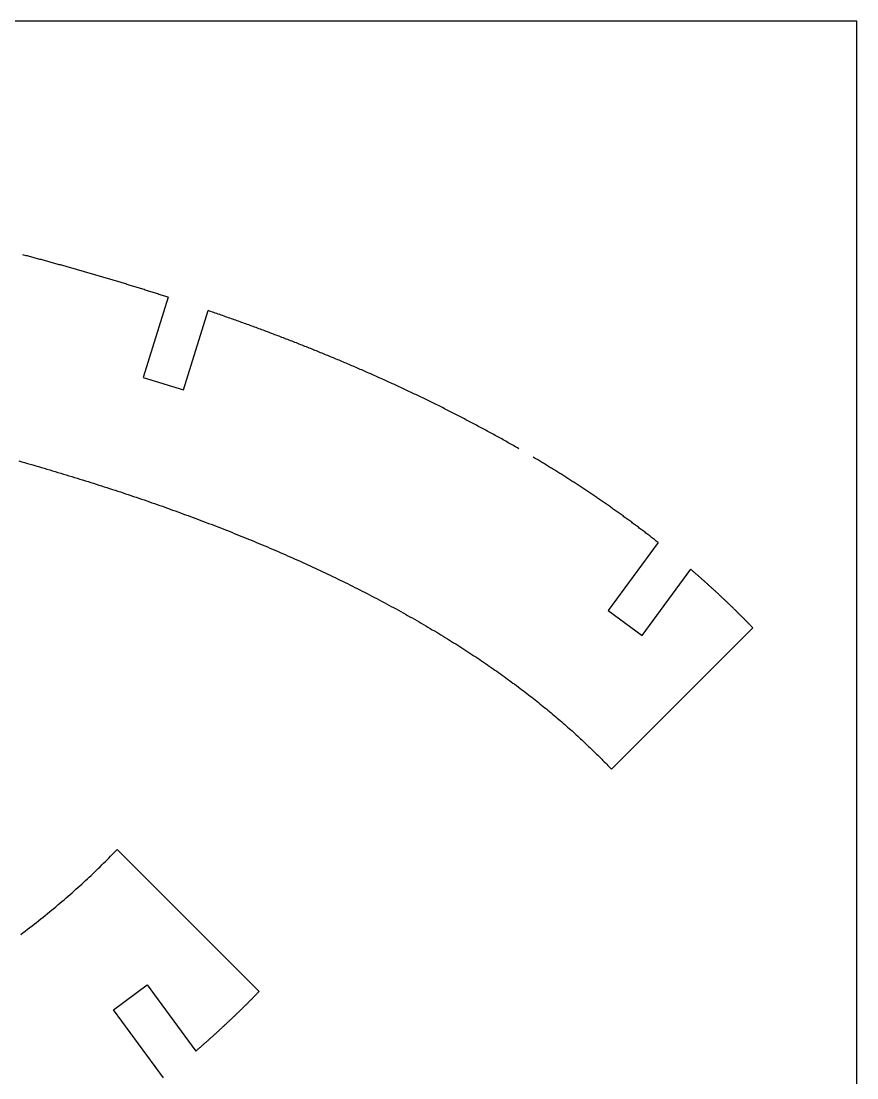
# Model space of a CAD drawing. Extents: x -700 to 200, y -6 to 94.
# Drawn here: x 150.3 to 200, y 30.7 to 93.5 of the extents above; entities that cross this region are included whole.
import ezdxf

# ---------------------------------------------------------------- set-up
doc = ezdxf.new("R2010")
doc.units = 0
doc.layers.get('0').update_dxf_attribs({"linetype": 'CONTINUOUS'})
doc.layers.add('90X10', color=1, linetype='CONTINUOUS')

msp = doc.modelspace()

# ---------------------------------------------------------------- linework, layer by layer
for p, q in [((159.04247, 77.11235), (157.56163, 72.34603)), ((159.9503, 71.60405), (161.41594, 76.32143)), ((157.56163, 72.34603), (159.9503, 71.60405)), ((188.17037, 62.53046), (185.19896, 58.48205)), ((187.21536, 57.00207), (190.10443, 60.93828)), ((185.19896, 58.48205), (187.21536, 57.00207)), ((185.40081, 49.04635), (193.80483, 57.45037)), ((156.02023, 44.28526), (164.45951, 35.84598)), ((155.79196, 34.74642), (157.80837, 36.2264)), ((157.80837, 36.2264), (160.69343, 32.29565)), ((158.76094, 30.70132), (155.79196, 34.74642))]:
    msp.add_line(p, q)
for points in [[(159.042, 77.1124, 0), (158.975, 77.1343, 0), (158.907, 77.1563, 0), (158.839, 77.1782, 0), (158.771, 77.2, 0), (158.703, 77.2218, 0), (158.635, 77.2436, 0), (158.567, 77.2654, 0), (158.499, 77.2871, 0), (158.431, 77.3088, 0), (158.363, 77.3305, 0), (158.295, 77.3521, 0), (158.227, 77.3737, 0), (158.159, 77.3953, 0), (158.091, 77.4168, 0), (158.023, 77.4383, 0), (157.955, 77.4597, 0), (157.887, 77.4812, 0), (157.819, 77.5026, 0), (157.751, 77.5239, 0), (157.683, 77.5452, 0), (157.615, 77.5665, 0), (157.547, 77.5878, 0), (157.479, 77.609, 0), (157.411, 77.6302, 0), (157.343, 77.6514, 0), (157.275, 77.6725, 0), (157.207, 77.6936, 0), (157.139, 77.7146, 0), (157.071, 77.7357, 0), (157.003, 77.7567, 0), (156.935, 77.7776, 0), (156.867, 77.7985, 0), (156.798, 77.8194, 0), (156.73, 77.8403, 0), (156.662, 77.8611, 0), (156.594, 77.8819, 0), (156.526, 77.9027, 0), (156.458, 77.9234, 0), (156.39, 77.9441, 0), (156.322, 77.9648, 0), (156.254, 77.9854, 0), (156.186, 78.006, 0), (156.118, 78.0265, 0), (156.05, 78.0471, 0), (155.982, 78.0676, 0), (155.913, 78.088, 0), (155.845, 78.1085, 0), (155.777, 78.1289, 0), (155.709, 78.1492, 0), (155.641, 78.1696, 0), (155.573, 78.1899, 0), (155.505, 78.2101, 0), (155.437, 78.2304, 0), (155.369, 78.2506, 0), (155.301, 78.2708, 0), (155.233, 78.2909, 0), (155.164, 78.311, 0), (155.096, 78.3311, 0), (155.028, 78.3511, 0), (154.96, 78.3711, 0), (154.892, 78.3911, 0), (154.824, 78.4111, 0), (154.756, 78.431, 0), (154.688, 78.4509, 0), (154.62, 78.4707, 0), (154.552, 78.4905, 0), (154.484, 78.5103, 0), (154.416, 78.5301, 0), (154.347, 78.5498, 0), (154.279, 78.5695, 0), (154.211, 78.5891, 0), (154.143, 78.6088, 0), (154.075, 78.6284, 0), (154.007, 78.6479, 0), (153.939, 78.6674, 0), (153.871, 78.6869, 0), (153.803, 78.7064, 0), (153.735, 78.7258, 0), (153.667, 78.7453, 0), (153.599, 78.7646, 0), (153.531, 78.784, 0), (153.463, 78.8033, 0), (153.395, 78.8226, 0), (153.327, 78.8418, 0), (153.259, 78.861, 0), (153.191, 78.8802, 0), (153.123, 78.8993, 0), (153.054, 78.9185, 0), (152.986, 78.9376, 0), (152.918, 78.9566, 0), (152.85, 78.9756, 0), (152.782, 78.9946, 0), (152.714, 79.0136, 0), (152.646, 79.0325, 0), (152.578, 79.0514, 0), (152.51, 79.0703, 0), (152.442, 79.0892, 0), (152.375, 79.108, 0), (152.307, 79.1267, 0), (152.239, 79.1455, 0), (152.171, 79.1642, 0), (152.103, 79.1829, 0), (152.035, 79.2015, 0), (151.967, 79.2202, 0), (151.899, 79.2388, 0), (151.831, 79.2573, 0), (151.763, 79.2759, 0), (151.695, 79.2944, 0), (151.627, 79.3128, 0), (151.559, 79.3313, 0), (151.491, 79.3497, 0), (151.423, 79.368, 0), (151.356, 79.3864, 0), (151.288, 79.4047, 0), (151.22, 79.423, 0), (151.152, 79.4412, 0), (151.084, 79.4595, 0), (151.016, 79.4777, 0), (150.948, 79.4958, 0), (150.881, 79.514, 0), (150.813, 79.5321, 0), (150.745, 79.5501, 0), (150.677, 79.5682, 0), (150.609, 79.5862, 0), (150.541, 79.6042, 0), (150.474, 79.6221, 0), (150.406, 79.6401, 0)], [(179.883, 68.1119, 0), (179.806, 68.1566, 0), (179.728, 68.2013, 0), (179.65, 68.2459, 0), (179.573, 68.2904, 0), (179.495, 68.3348, 0), (179.417, 68.3791, 0), (179.339, 68.4233, 0), (179.262, 68.4675, 0), (179.184, 68.5116, 0), (179.106, 68.5555, 0), (179.028, 68.5994, 0), (178.95, 68.6432, 0), (178.871, 68.6869, 0), (178.793, 68.7306, 0), (178.715, 68.7741, 0), (178.637, 68.8176, 0), (178.559, 68.861, 0), (178.48, 68.9042, 0), (178.402, 68.9475, 0), (178.323, 68.9906, 0), (178.245, 69.0336, 0), (178.166, 69.0766, 0), (178.088, 69.1194, 0), (178.009, 69.1622, 0), (177.931, 69.2049, 0), (177.852, 69.2475, 0), (177.773, 69.29, 0), (177.694, 69.3325, 0), (177.616, 69.3748, 0), (177.537, 69.4171, 0), (177.458, 69.4593, 0), (177.379, 69.5014, 0), (177.3, 69.5435, 0), (177.221, 69.5854, 0), (177.142, 69.6273, 0), (177.063, 69.669, 0), (176.984, 69.7108, 0), (176.904, 69.7524, 0), (176.825, 69.794, 0), (176.746, 69.8355, 0), (176.666, 69.877, 0), (176.587, 69.9183, 0), (176.507, 69.9596, 0), (176.428, 70.0009, 0), (176.348, 70.042, 0), (176.268, 70.0831, 0), (176.188, 70.1241, 0), (176.109, 70.1651, 0), (176.029, 70.206, 0), (175.949, 70.2468, 0), (175.869, 70.2875, 0), (175.789, 70.3282, 0), (175.708, 70.3688, 0), (175.628, 70.4094, 0), (175.548, 70.4498, 0), (175.468, 70.4902, 0), (175.387, 70.5306, 0), (175.307, 70.5708, 0), (175.226, 70.611, 0), (175.146, 70.6511, 0), (175.065, 70.6912, 0), (174.984, 70.7312, 0), (174.903, 70.7711, 0), (174.823, 70.811, 0), (174.742, 70.8508, 0), (174.661, 70.8905, 0), (174.58, 70.9301, 0), (174.499, 70.9697, 0), (174.418, 71.0092, 0), (174.337, 71.0487, 0), (174.255, 71.088, 0), (174.174, 71.1273, 0), (174.093, 71.1666, 0), (174.012, 71.2058, 0), (173.93, 71.2449, 0), (173.849, 71.2839, 0), (173.767, 71.3229, 0), (173.686, 71.3618, 0), (173.604, 71.4006, 0), (173.522, 71.4394, 0), (173.44, 71.4781, 0), (173.359, 71.5167, 0), (173.277, 71.5553, 0), (173.195, 71.5938, 0), (173.113, 71.6322, 0), (173.031, 71.6706, 0), (172.949, 71.7089, 0), (172.867, 71.7471, 0), (172.785, 71.7853, 0), (172.702, 71.8234, 0), (172.62, 71.8614, 0), (172.538, 71.8994, 0), (172.455, 71.9373, 0), (172.373, 71.9751, 0), (172.291, 72.0129, 0), (172.208, 72.0506, 0), (172.126, 72.0882, 0), (172.043, 72.1258, 0), (171.96, 72.1633, 0), (171.878, 72.2007, 0), (171.795, 72.2381, 0), (171.712, 72.2754, 0), (171.629, 72.3126, 0), (171.546, 72.3498, 0), (171.463, 72.3869, 0), (171.38, 72.4239, 0), (171.297, 72.4609, 0), (171.214, 72.4978, 0), (171.131, 72.5346, 0), (171.048, 72.5714, 0), (170.965, 72.6081, 0), (170.881, 72.6448, 0), (170.798, 72.6814, 0), (170.715, 72.7179, 0), (170.631, 72.7543, 0), (170.548, 72.7907, 0), (170.464, 72.827, 0), (170.381, 72.8633, 0), (170.297, 72.8995, 0), (170.214, 72.9356, 0), (170.13, 72.9717, 0), (170.046, 73.0077, 0), (169.963, 73.0436, 0), (169.879, 73.0795, 0), (169.795, 73.1153, 0), (169.711, 73.151, 0), (169.627, 73.1867, 0), (169.543, 73.2223, 0), (169.459, 73.2578, 0), (169.375, 73.2933, 0), (169.291, 73.3287, 0), (169.207, 73.3641, 0), (169.123, 73.3994, 0), (169.039, 73.4346, 0), (168.955, 73.4698, 0), (168.87, 73.5049, 0), (168.786, 73.5399, 0), (168.702, 73.5749, 0), (168.617, 73.6098, 0), (168.533, 73.6446, 0), (168.448, 73.6794, 0), (168.364, 73.7141, 0), (168.279, 73.7488, 0), (168.195, 73.7834, 0), (168.11, 73.8179, 0), (168.025, 73.8524, 0), (167.941, 73.8868, 0), (167.856, 73.9211, 0), (167.771, 73.9554, 0), (167.686, 73.9896, 0), (167.602, 74.0237, 0), (167.517, 74.0578, 0), (167.432, 74.0918, 0), (167.347, 74.1258, 0), (167.262, 74.1597, 0), (167.177, 74.1935, 0), (167.092, 74.2273, 0), (167.007, 74.261, 0), (166.922, 74.2947, 0), (166.836, 74.3283, 0), (166.751, 74.3618, 0), (166.666, 74.3952, 0), (166.581, 74.4286, 0), (166.496, 74.462, 0), (166.41, 74.4953, 0), (166.325, 74.5285, 0), (166.24, 74.5616, 0), (166.154, 74.5947, 0), (166.069, 74.6277, 0), (165.983, 74.6607, 0), (165.898, 74.6936, 0), (165.812, 74.7265, 0), (165.727, 74.7592, 0), (165.641, 74.792, 0), (165.555, 74.8246, 0), (165.47, 74.8572, 0), (165.384, 74.8898, 0), (165.298, 74.9222, 0), (165.213, 74.9547, 0), (165.127, 74.987, 0), (165.041, 75.0193, 0), (164.955, 75.0515, 0), (164.869, 75.0837, 0), (164.784, 75.1158, 0), (164.698, 75.1479, 0), (164.612, 75.1799, 0), (164.526, 75.2118, 0), (164.44, 75.2437, 0), (164.354, 75.2755, 0), (164.268, 75.3072, 0), (164.182, 75.3389, 0), (164.096, 75.3705, 0), (164.01, 75.4021, 0), (163.923, 75.4336, 0), (163.837, 75.465, 0), (163.751, 75.4964, 0), (163.665, 75.5278, 0), (163.579, 75.559, 0), (163.492, 75.5902, 0), (163.406, 75.6214, 0), (163.32, 75.6525, 0), (163.234, 75.6835, 0), (163.147, 75.7145, 0), (163.061, 75.7454, 0), (162.974, 75.7762, 0), (162.888, 75.807, 0), (162.802, 75.8377, 0), (162.715, 75.8684, 0), (162.629, 75.899, 0), (162.542, 75.9296, 0), (162.456, 75.9601, 0), (162.369, 75.9905, 0), (162.283, 76.0209, 0), (162.196, 76.0512, 0), (162.109, 76.0815, 0), (162.023, 76.1117, 0), (161.936, 76.1418, 0), (161.849, 76.1719, 0), (161.763, 76.2019, 0), (161.676, 76.2319, 0), (161.589, 76.2618, 0), (161.503, 76.2916, 0), (161.416, 76.3214, 0)], [(150.179, 67.3798, 0), (150.347, 67.3324, 0), (150.514, 67.2848, 0), (150.68, 67.2372, 0), (150.847, 67.1894, 0), (151.013, 67.1414, 0), (151.179, 67.0934, 0), (151.345, 67.0451, 0), (151.51, 66.9968, 0), (151.676, 66.9483, 0), (151.841, 66.8997, 0), (152.006, 66.851, 0), (152.17, 66.8021, 0), (152.335, 66.7531, 0), (152.499, 66.704, 0), (152.663, 66.6548, 0), (152.826, 66.6054, 0), (152.99, 66.5558, 0), (153.153, 66.5062, 0), (153.316, 66.4564, 0), (153.478, 66.4064, 0), (153.641, 66.3564, 0), (153.803, 66.3062, 0), (153.965, 66.2558, 0), (154.127, 66.2054, 0), (154.288, 66.1548, 0), (154.449, 66.104, 0), (154.61, 66.0532, 0), (154.771, 66.0022, 0), (154.931, 65.9511, 0), (155.091, 65.8998, 0), (155.251, 65.8484, 0), (155.411, 65.7969, 0), (155.57, 65.7452, 0), (155.729, 65.6934, 0), (155.888, 65.6415, 0), (156.047, 65.5894, 0), (156.205, 65.5372, 0), (156.363, 65.4848, 0), (156.521, 65.4324, 0), (156.678, 65.3798, 0), (156.835, 65.327, 0), (156.992, 65.2742, 0), (157.149, 65.2212, 0), (157.305, 65.168, 0), (157.462, 65.1147, 0), (157.618, 65.0613, 0), (157.773, 65.0078, 0), (157.928, 64.9541, 0), (158.084, 64.9003, 0), (158.238, 64.8463, 0), (158.393, 64.7923, 0), (158.547, 64.7381, 0), (158.701, 64.6837, 0), (158.855, 64.6292, 0), (159.008, 64.5746, 0), (159.161, 64.5198, 0), (159.314, 64.465, 0), (159.467, 64.4099, 0), (159.619, 64.3546, 0), (159.772, 64.299, 0), (159.925, 64.2433, 0), (160.077, 64.1872, 0), (160.23, 64.131, 0), (160.383, 64.0745, 0), (160.535, 64.0178, 0), (160.688, 63.9608, 0), (160.84, 63.9036, 0), (160.993, 63.8462, 0), (161.145, 63.7885, 0), (161.298, 63.7306, 0), (161.45, 63.6724, 0), (161.603, 63.614, 0), (161.755, 63.5554, 0), (161.908, 63.4965, 0), (162.06, 63.4373, 0), (162.212, 63.378, 0), (162.364, 63.3183, 0), (162.516, 63.2585, 0), (162.669, 63.1984, 0), (162.821, 63.138, 0), (162.973, 63.0774, 0), (163.124, 63.0166, 0), (163.276, 62.9555, 0), (163.428, 62.8941, 0), (163.58, 62.8325, 0), (163.731, 62.7707, 0), (163.883, 62.7086, 0), (164.034, 62.6462, 0), (164.186, 62.5836, 0), (164.337, 62.5208, 0), (164.488, 62.4577, 0), (164.639, 62.3943, 0), (164.79, 62.3307, 0), (164.941, 62.2668, 0), (165.092, 62.2027, 0), (165.243, 62.1383, 0), (165.394, 62.0737, 0), (165.544, 62.0088, 0), (165.695, 61.9437, 0), (165.845, 61.8783, 0), (165.995, 61.8126, 0), (166.145, 61.7467, 0), (166.295, 61.6805, 0), (166.445, 61.6141, 0), (166.595, 61.5474, 0), (166.744, 61.4804, 0), (166.894, 61.4132, 0), (167.043, 61.3457, 0), (167.192, 61.278, 0), (167.341, 61.21, 0), (167.49, 61.1417, 0), (167.639, 61.0731, 0), (167.787, 61.0043, 0), (167.936, 60.9353, 0), (168.084, 60.8659, 0), (168.232, 60.7963, 0), (168.38, 60.7265, 0), (168.528, 60.6563, 0), (168.676, 60.5859, 0), (168.823, 60.5153, 0), (168.971, 60.4443, 0), (169.118, 60.3731, 0), (169.265, 60.3016, 0), (169.412, 60.2299, 0), (169.558, 60.1578, 0), (169.705, 60.0855, 0), (169.851, 60.013, 0), (169.997, 59.9401, 0), (170.143, 59.867, 0), (170.289, 59.7936, 0), (170.434, 59.7199, 0), (170.58, 59.646, 0), (170.725, 59.5718, 0), (170.87, 59.4973, 0), (171.014, 59.4225, 0), (171.159, 59.3474, 0), (171.303, 59.2721, 0), (171.447, 59.1965, 0), (171.591, 59.1206, 0), (171.735, 59.0444, 0), (171.878, 58.9679, 0), (172.021, 58.8912, 0), (172.164, 58.8143, 0), (172.306, 58.7374, 0), (172.447, 58.6604, 0), (172.588, 58.5834, 0), (172.728, 58.5065, 0), (172.867, 58.4294, 0), (173.006, 58.3524, 0), (173.144, 58.2753, 0), (173.281, 58.1983, 0), (173.418, 58.1212, 0), (173.554, 58.0441, 0), (173.689, 57.9669, 0), (173.823, 57.8898, 0), (173.957, 57.8126, 0), (174.091, 57.7355, 0), (174.223, 57.6583, 0), (174.355, 57.5811, 0), (174.486, 57.5038, 0), (174.617, 57.4266, 0), (174.747, 57.3494, 0), (174.876, 57.2721, 0), (175.005, 57.1948, 0), (175.133, 57.1175, 0), (175.26, 57.0402, 0), (175.387, 56.9629, 0), (175.513, 56.8856, 0), (175.639, 56.8083, 0), (175.763, 56.731, 0), (175.888, 56.6536, 0), (176.011, 56.5763, 0), (176.134, 56.4989, 0), (176.256, 56.4216, 0), (176.378, 56.3442, 0), (176.499, 56.2668, 0), (176.62, 56.1894, 0), (176.739, 56.1121, 0), (176.859, 56.0347, 0), (176.977, 55.9573, 0), (177.095, 55.8799, 0), (177.212, 55.8025, 0), (177.329, 55.7251, 0), (177.445, 55.6477, 0), (177.561, 55.5703, 0), (177.676, 55.4929, 0), (177.79, 55.4155, 0), (177.904, 55.3381, 0), (178.017, 55.2607, 0), (178.13, 55.1833, 0), (178.241, 55.1059, 0), (178.353, 55.0285, 0), (178.464, 54.9512, 0), (178.574, 54.8738, 0), (178.683, 54.7964, 0), (178.792, 54.719, 0), (178.901, 54.6417, 0), (179.009, 54.5643, 0), (179.116, 54.487, 0), (179.223, 54.4096, 0), (179.329, 54.3323, 0), (179.435, 54.255, 0), (179.54, 54.1776, 0), (179.644, 54.1003, 0), (179.748, 54.023, 0), (179.851, 53.9457, 0), (179.954, 53.8685, 0), (180.056, 53.7912, 0), (180.158, 53.714, 0), (180.259, 53.6367, 0), (180.36, 53.5595, 0), (180.46, 53.4823, 0), (180.559, 53.4051, 0), (180.658, 53.3279, 0), (180.757, 53.2507, 0), (180.854, 53.1736, 0), (180.952, 53.0965, 0), (181.049, 53.0193, 0), (181.145, 52.9422, 0), (181.241, 52.8652, 0), (181.336, 52.7881, 0), (181.43, 52.7111, 0), (181.525, 52.634, 0), (181.618, 52.557, 0), (181.711, 52.48, 0), (181.804, 52.4031, 0), (181.896, 52.3262, 0), (181.988, 52.2492, 0), (182.079, 52.1723, 0), (182.169, 52.0955, 0), (182.259, 52.0186, 0), (182.349, 51.9418, 0), (182.438, 51.865, 0), (182.527, 51.7883, 0), (182.615, 51.7115, 0), (182.702, 51.6348, 0), (182.789, 51.5581, 0), (182.876, 51.4815, 0), (182.962, 51.4048, 0), (183.048, 51.3282, 0), (183.133, 51.2516, 0), (183.217, 51.1751, 0), (183.302, 51.0986, 0), (183.385, 51.0221, 0), (183.468, 50.9457, 0), (183.551, 50.8692, 0), (183.634, 50.7929, 0), (183.715, 50.7165, 0), (183.797, 50.6402, 0), (183.878, 50.5639, 0), (183.958, 50.4877, 0), (184.038, 50.4115, 0), (184.117, 50.3353, 0), (184.196, 50.2591, 0), (184.275, 50.183, 0), (184.353, 50.107, 0), (184.431, 50.031, 0), (184.508, 49.955, 0), (184.585, 49.879, 0), (184.661, 49.8031, 0), (184.737, 49.7272, 0), (184.813, 49.6514, 0), (184.888, 49.5756, 0), (184.962, 49.4999, 0), (185.036, 49.4242, 0), (185.11, 49.3485, 0), (185.183, 49.2729, 0), (185.256, 49.1974, 0), (185.329, 49.1218, 0), (185.401, 49.0463, 0)], [(188.17, 62.5305, 0), (188.115, 62.5743, 0), (188.059, 62.618, 0), (188.003, 62.6617, 0), (187.948, 62.7053, 0), (187.892, 62.7489, 0), (187.836, 62.7924, 0), (187.78, 62.8358, 0), (187.724, 62.8792, 0), (187.668, 62.9225, 0), (187.612, 62.9658, 0), (187.556, 63.0089, 0), (187.5, 63.0521, 0), (187.443, 63.0951, 0), (187.387, 63.1381, 0), (187.331, 63.181, 0), (187.274, 63.2239, 0), (187.218, 63.2667, 0), (187.162, 63.3094, 0), (187.105, 63.3521, 0), (187.048, 63.3947, 0), (186.992, 63.4373, 0), (186.935, 63.4798, 0), (186.878, 63.5222, 0), (186.822, 63.5646, 0), (186.765, 63.6069, 0), (186.708, 63.6491, 0), (186.651, 63.6913, 0), (186.594, 63.7334, 0), (186.537, 63.7755, 0), (186.48, 63.8175, 0), (186.423, 63.8594, 0), (186.366, 63.9013, 0), (186.309, 63.9431, 0), (186.252, 63.9848, 0), (186.194, 64.0265, 0), (186.137, 64.0681, 0), (186.08, 64.1097, 0), (186.022, 64.1512, 0), (185.965, 64.1926, 0), (185.907, 64.234, 0), (185.85, 64.2753, 0), (185.792, 64.3166, 0), (185.734, 64.3578, 0), (185.677, 64.3989, 0), (185.619, 64.44, 0), (185.561, 64.481, 0), (185.503, 64.5219, 0), (185.446, 64.5628, 0), (185.388, 64.6036, 0), (185.33, 64.6444, 0), (185.272, 64.6851, 0), (185.214, 64.7257, 0), (185.156, 64.7663, 0), (185.097, 64.8069, 0), (185.039, 64.8473, 0), (184.981, 64.8877, 0), (184.923, 64.9281, 0), (184.864, 64.9683, 0), (184.806, 65.0086, 0), (184.748, 65.0487, 0), (184.689, 65.0888, 0), (184.631, 65.1289, 0), (184.572, 65.1689, 0), (184.514, 65.2088, 0), (184.455, 65.2486, 0), (184.396, 65.2884, 0), (184.338, 65.3282, 0), (184.279, 65.3679, 0), (184.22, 65.4075, 0), (184.161, 65.4471, 0), (184.103, 65.4866, 0), (184.044, 65.526, 0), (183.985, 65.5654, 0), (183.926, 65.6047, 0), (183.867, 65.644, 0), (183.808, 65.6832, 0), (183.749, 65.7224, 0), (183.69, 65.7614, 0), (183.63, 65.8005, 0), (183.571, 65.8395, 0), (183.512, 65.8784, 0), (183.453, 65.9172, 0), (183.393, 65.956, 0), (183.334, 65.9948, 0), (183.275, 66.0334, 0), (183.215, 66.0721, 0), (183.156, 66.1106, 0), (183.096, 66.1491, 0), (183.036, 66.1876, 0), (182.977, 66.226, 0), (182.917, 66.2643, 0), (182.858, 66.3026, 0), (182.798, 66.3408, 0), (182.738, 66.3789, 0), (182.678, 66.417, 0), (182.618, 66.4551, 0), (182.559, 66.4931, 0), (182.499, 66.531, 0), (182.439, 66.5689, 0), (182.379, 66.6067, 0), (182.319, 66.6444, 0), (182.259, 66.6821, 0), (182.199, 66.7198, 0), (182.138, 66.7573, 0), (182.078, 66.7949, 0), (182.018, 66.8323, 0), (181.958, 66.8697, 0), (181.898, 66.9071, 0), (181.837, 66.9444, 0), (181.777, 66.9816, 0), (181.717, 67.0188, 0), (181.656, 67.0559, 0), (181.596, 67.093, 0), (181.535, 67.13, 0), (181.475, 67.167, 0), (181.414, 67.2039, 0), (181.354, 67.2407, 0), (181.293, 67.2775, 0), (181.232, 67.3142, 0), (181.172, 67.3509, 0), (181.111, 67.3875, 0), (181.05, 67.4241, 0), (180.989, 67.4606, 0), (180.929, 67.497, 0), (180.868, 67.5334, 0), (180.807, 67.5698, 0), (180.746, 67.6061, 0)], [(193.805, 57.4504, 0), (193.777, 57.4792, 0), (193.749, 57.5081, 0), (193.721, 57.5369, 0), (193.693, 57.5656, 0), (193.665, 57.5944, 0), (193.637, 57.6231, 0), (193.609, 57.6519, 0), (193.581, 57.6806, 0), (193.553, 57.7092, 0), (193.525, 57.7379, 0), (193.497, 57.7665, 0), (193.469, 57.7951, 0), (193.441, 57.8237, 0), (193.413, 57.8523, 0), (193.385, 57.8808, 0), (193.356, 57.9093, 0), (193.328, 57.9378, 0), (193.3, 57.9663, 0), (193.272, 57.9947, 0), (193.244, 58.0232, 0), (193.215, 58.0516, 0), (193.187, 58.08, 0), (193.159, 58.1083, 0), (193.13, 58.1367, 0), (193.102, 58.165, 0), (193.074, 58.1933, 0), (193.045, 58.2215, 0), (193.017, 58.2498, 0), (192.988, 58.278, 0), (192.96, 58.3062, 0), (192.931, 58.3344, 0), (192.903, 58.3626, 0), (192.874, 58.3907, 0), (192.846, 58.4188, 0), (192.817, 58.4469, 0), (192.789, 58.475, 0), (192.76, 58.503, 0), (192.731, 58.5311, 0), (192.703, 58.5591, 0), (192.674, 58.587, 0), (192.645, 58.615, 0), (192.617, 58.6429, 0), (192.588, 58.6709, 0), (192.559, 58.6988, 0), (192.53, 58.7266, 0), (192.501, 58.7545, 0), (192.473, 58.7823, 0), (192.444, 58.8101, 0), (192.415, 58.8379, 0), (192.386, 58.8657, 0), (192.357, 58.8934, 0), (192.328, 58.9211, 0), (192.299, 58.9488, 0), (192.27, 58.9765, 0), (192.241, 59.0042, 0), (192.212, 59.0318, 0), (192.183, 59.0594, 0), (192.154, 59.087, 0), (192.125, 59.1145, 0), (192.096, 59.1421, 0), (192.067, 59.1696, 0), (192.038, 59.1971, 0), (192.009, 59.2246, 0), (191.98, 59.252, 0), (191.951, 59.2795, 0), (191.921, 59.3069, 0), (191.892, 59.3343, 0), (191.863, 59.3617, 0), (191.834, 59.389, 0), (191.804, 59.4163, 0), (191.775, 59.4436, 0), (191.746, 59.4709, 0), (191.716, 59.4982, 0), (191.687, 59.5254, 0), (191.658, 59.5526, 0), (191.628, 59.5798, 0), (191.599, 59.607, 0), (191.57, 59.6342, 0), (191.54, 59.6613, 0), (191.511, 59.6884, 0), (191.481, 59.7155, 0), (191.452, 59.7425, 0), (191.422, 59.7696, 0), (191.393, 59.7966, 0), (191.363, 59.8236, 0), (191.333, 59.8506, 0), (191.304, 59.8776, 0), (191.274, 59.9045, 0), (191.245, 59.9314, 0), (191.215, 59.9583, 0), (191.185, 59.9852, 0), (191.156, 60.012, 0), (191.126, 60.0388, 0), (191.096, 60.0657, 0), (191.066, 60.0924, 0), (191.037, 60.1192, 0), (191.007, 60.1459, 0), (190.977, 60.1727, 0), (190.947, 60.1994, 0), (190.917, 60.226, 0), (190.887, 60.2527, 0), (190.858, 60.2793, 0), (190.828, 60.3059, 0), (190.798, 60.3325, 0), (190.768, 60.3591, 0), (190.738, 60.3857, 0), (190.708, 60.4122, 0), (190.678, 60.4387, 0), (190.648, 60.4652, 0), (190.618, 60.4916, 0), (190.588, 60.5181, 0), (190.558, 60.5445, 0), (190.528, 60.5709, 0), (190.497, 60.5973, 0), (190.467, 60.6236, 0), (190.437, 60.65, 0), (190.407, 60.6763, 0), (190.377, 60.7026, 0), (190.347, 60.7289, 0), (190.316, 60.7551, 0), (190.286, 60.7813, 0), (190.256, 60.8076, 0), (190.226, 60.8337, 0), (190.195, 60.8599, 0), (190.165, 60.8861, 0), (190.135, 60.9122, 0), (190.104, 60.9383, 0)], [(150.281, 39.2261, 0), (150.418, 39.3293, 0), (150.555, 39.4325, 0), (150.69, 39.5357, 0), (150.824, 39.6389, 0), (150.958, 39.7422, 0), (151.09, 39.8455, 0), (151.222, 39.9487, 0), (151.353, 40.052, 0), (151.483, 40.1554, 0), (151.612, 40.2587, 0), (151.741, 40.362, 0), (151.868, 40.4654, 0), (151.995, 40.5687, 0), (152.12, 40.6721, 0), (152.245, 40.7754, 0), (152.369, 40.8788, 0), (152.493, 40.9822, 0), (152.615, 41.0855, 0), (152.737, 41.1889, 0), (152.857, 41.2923, 0), (152.977, 41.3957, 0), (153.096, 41.499, 0), (153.215, 41.6024, 0), (153.332, 41.7058, 0), (153.449, 41.8091, 0), (153.565, 41.9125, 0), (153.68, 42.0158, 0), (153.794, 42.1192, 0), (153.908, 42.2225, 0), (154.021, 42.3258, 0), (154.133, 42.4291, 0), (154.244, 42.5324, 0), (154.354, 42.6357, 0), (154.464, 42.7389, 0), (154.573, 42.8422, 0), (154.681, 42.9454, 0), (154.788, 43.0486, 0), (154.895, 43.1518, 0), (155.001, 43.255, 0), (155.106, 43.3581, 0), (155.211, 43.4612, 0), (155.314, 43.5643, 0), (155.417, 43.6674, 0), (155.52, 43.7705, 0), (155.621, 43.8735, 0), (155.722, 43.9765, 0), (155.822, 44.0794, 0), (155.922, 44.1824, 0), (156.02, 44.2853, 0)], [(164.46, 35.846, 0), (164.431, 35.8166, 0), (164.403, 35.7873, 0), (164.374, 35.758, 0), (164.346, 35.7287, 0), (164.317, 35.6994, 0), (164.289, 35.6702, 0), (164.26, 35.641, 0), (164.232, 35.6118, 0), (164.203, 35.5826, 0), (164.175, 35.5534, 0), (164.146, 35.5243, 0), (164.118, 35.4952, 0), (164.089, 35.4661, 0), (164.06, 35.4371, 0), (164.032, 35.408, 0), (164.003, 35.379, 0), (163.974, 35.35, 0), (163.946, 35.321, 0), (163.917, 35.2921, 0), (163.888, 35.2632, 0), (163.859, 35.2343, 0), (163.83, 35.2054, 0), (163.802, 35.1765, 0), (163.773, 35.1477, 0), (163.744, 35.1189, 0), (163.715, 35.0901, 0), (163.686, 35.0613, 0), (163.657, 35.0326, 0), (163.628, 35.0038, 0), (163.599, 34.9751, 0), (163.57, 34.9465, 0), (163.541, 34.9178, 0), (163.512, 34.8892, 0), (163.483, 34.8606, 0), (163.454, 34.832, 0), (163.425, 34.8034, 0), (163.396, 34.7748, 0), (163.367, 34.7463, 0), (163.337, 34.7178, 0), (163.308, 34.6893, 0), (163.279, 34.6609, 0), (163.25, 34.6324, 0), (163.221, 34.604, 0), (163.191, 34.5756, 0), (163.162, 34.5473, 0), (163.133, 34.5189, 0), (163.103, 34.4906, 0), (163.074, 34.4623, 0), (163.045, 34.434, 0), (163.015, 34.4058, 0), (162.986, 34.3775, 0), (162.956, 34.3493, 0), (162.927, 34.3211, 0), (162.897, 34.293, 0), (162.868, 34.2648, 0), (162.838, 34.2367, 0), (162.809, 34.2086, 0), (162.779, 34.1805, 0), (162.75, 34.1525, 0), (162.72, 34.1244, 0), (162.691, 34.0964, 0), (162.661, 34.0684, 0), (162.631, 34.0404, 0), (162.602, 34.0125, 0), (162.572, 33.9846, 0), (162.542, 33.9567, 0), (162.513, 33.9288, 0), (162.483, 33.9009, 0), (162.453, 33.8731, 0), (162.423, 33.8453, 0), (162.393, 33.8175, 0), (162.364, 33.7897, 0), (162.334, 33.7619, 0), (162.304, 33.7342, 0), (162.274, 33.7065, 0), (162.244, 33.6788, 0), (162.214, 33.6512, 0), (162.184, 33.6235, 0), (162.154, 33.5959, 0), (162.124, 33.5683, 0), (162.094, 33.5407, 0), (162.064, 33.5132, 0), (162.034, 33.4856, 0), (162.004, 33.4581, 0), (161.974, 33.4306, 0), (161.944, 33.4032, 0), (161.914, 33.3757, 0), (161.884, 33.3483, 0), (161.853, 33.3209, 0), (161.823, 33.2935, 0), (161.793, 33.2662, 0), (161.763, 33.2388, 0), (161.733, 33.2115, 0), (161.702, 33.1842, 0), (161.672, 33.157, 0), (161.642, 33.1297, 0), (161.612, 33.1025, 0), (161.581, 33.0753, 0), (161.551, 33.0481, 0), (161.52, 33.0209, 0), (161.49, 32.9938, 0), (161.46, 32.9667, 0), (161.429, 32.9396, 0), (161.399, 32.9125, 0), (161.368, 32.8854, 0), (161.338, 32.8584, 0), (161.307, 32.8314, 0), (161.277, 32.8044, 0), (161.246, 32.7774, 0), (161.216, 32.7505, 0), (161.185, 32.7236, 0), (161.155, 32.6966, 0), (161.124, 32.6698, 0), (161.093, 32.6429, 0), (161.063, 32.6161, 0), (161.032, 32.5892, 0), (161.001, 32.5624, 0), (160.971, 32.5357, 0), (160.94, 32.5089, 0), (160.909, 32.4822, 0), (160.878, 32.4555, 0), (160.848, 32.4288, 0), (160.817, 32.4021, 0), (160.786, 32.3755, 0), (160.755, 32.3488, 0), (160.724, 32.3222, 0), (160.693, 32.2956, 0)]]:
    msp.add_polyline3d(points)
at = {"layer": '90X10', "color": 1, "linetype": 'CONTINUOUS'}
msp.add_lwpolyline([(-700.02246, -6.46796), (199.97754, -6.46796), (199.97754, 93.53204), (-700.02246, 93.53204)], close=True, dxfattribs=at)

doc.saveas('drawing.dxf')
